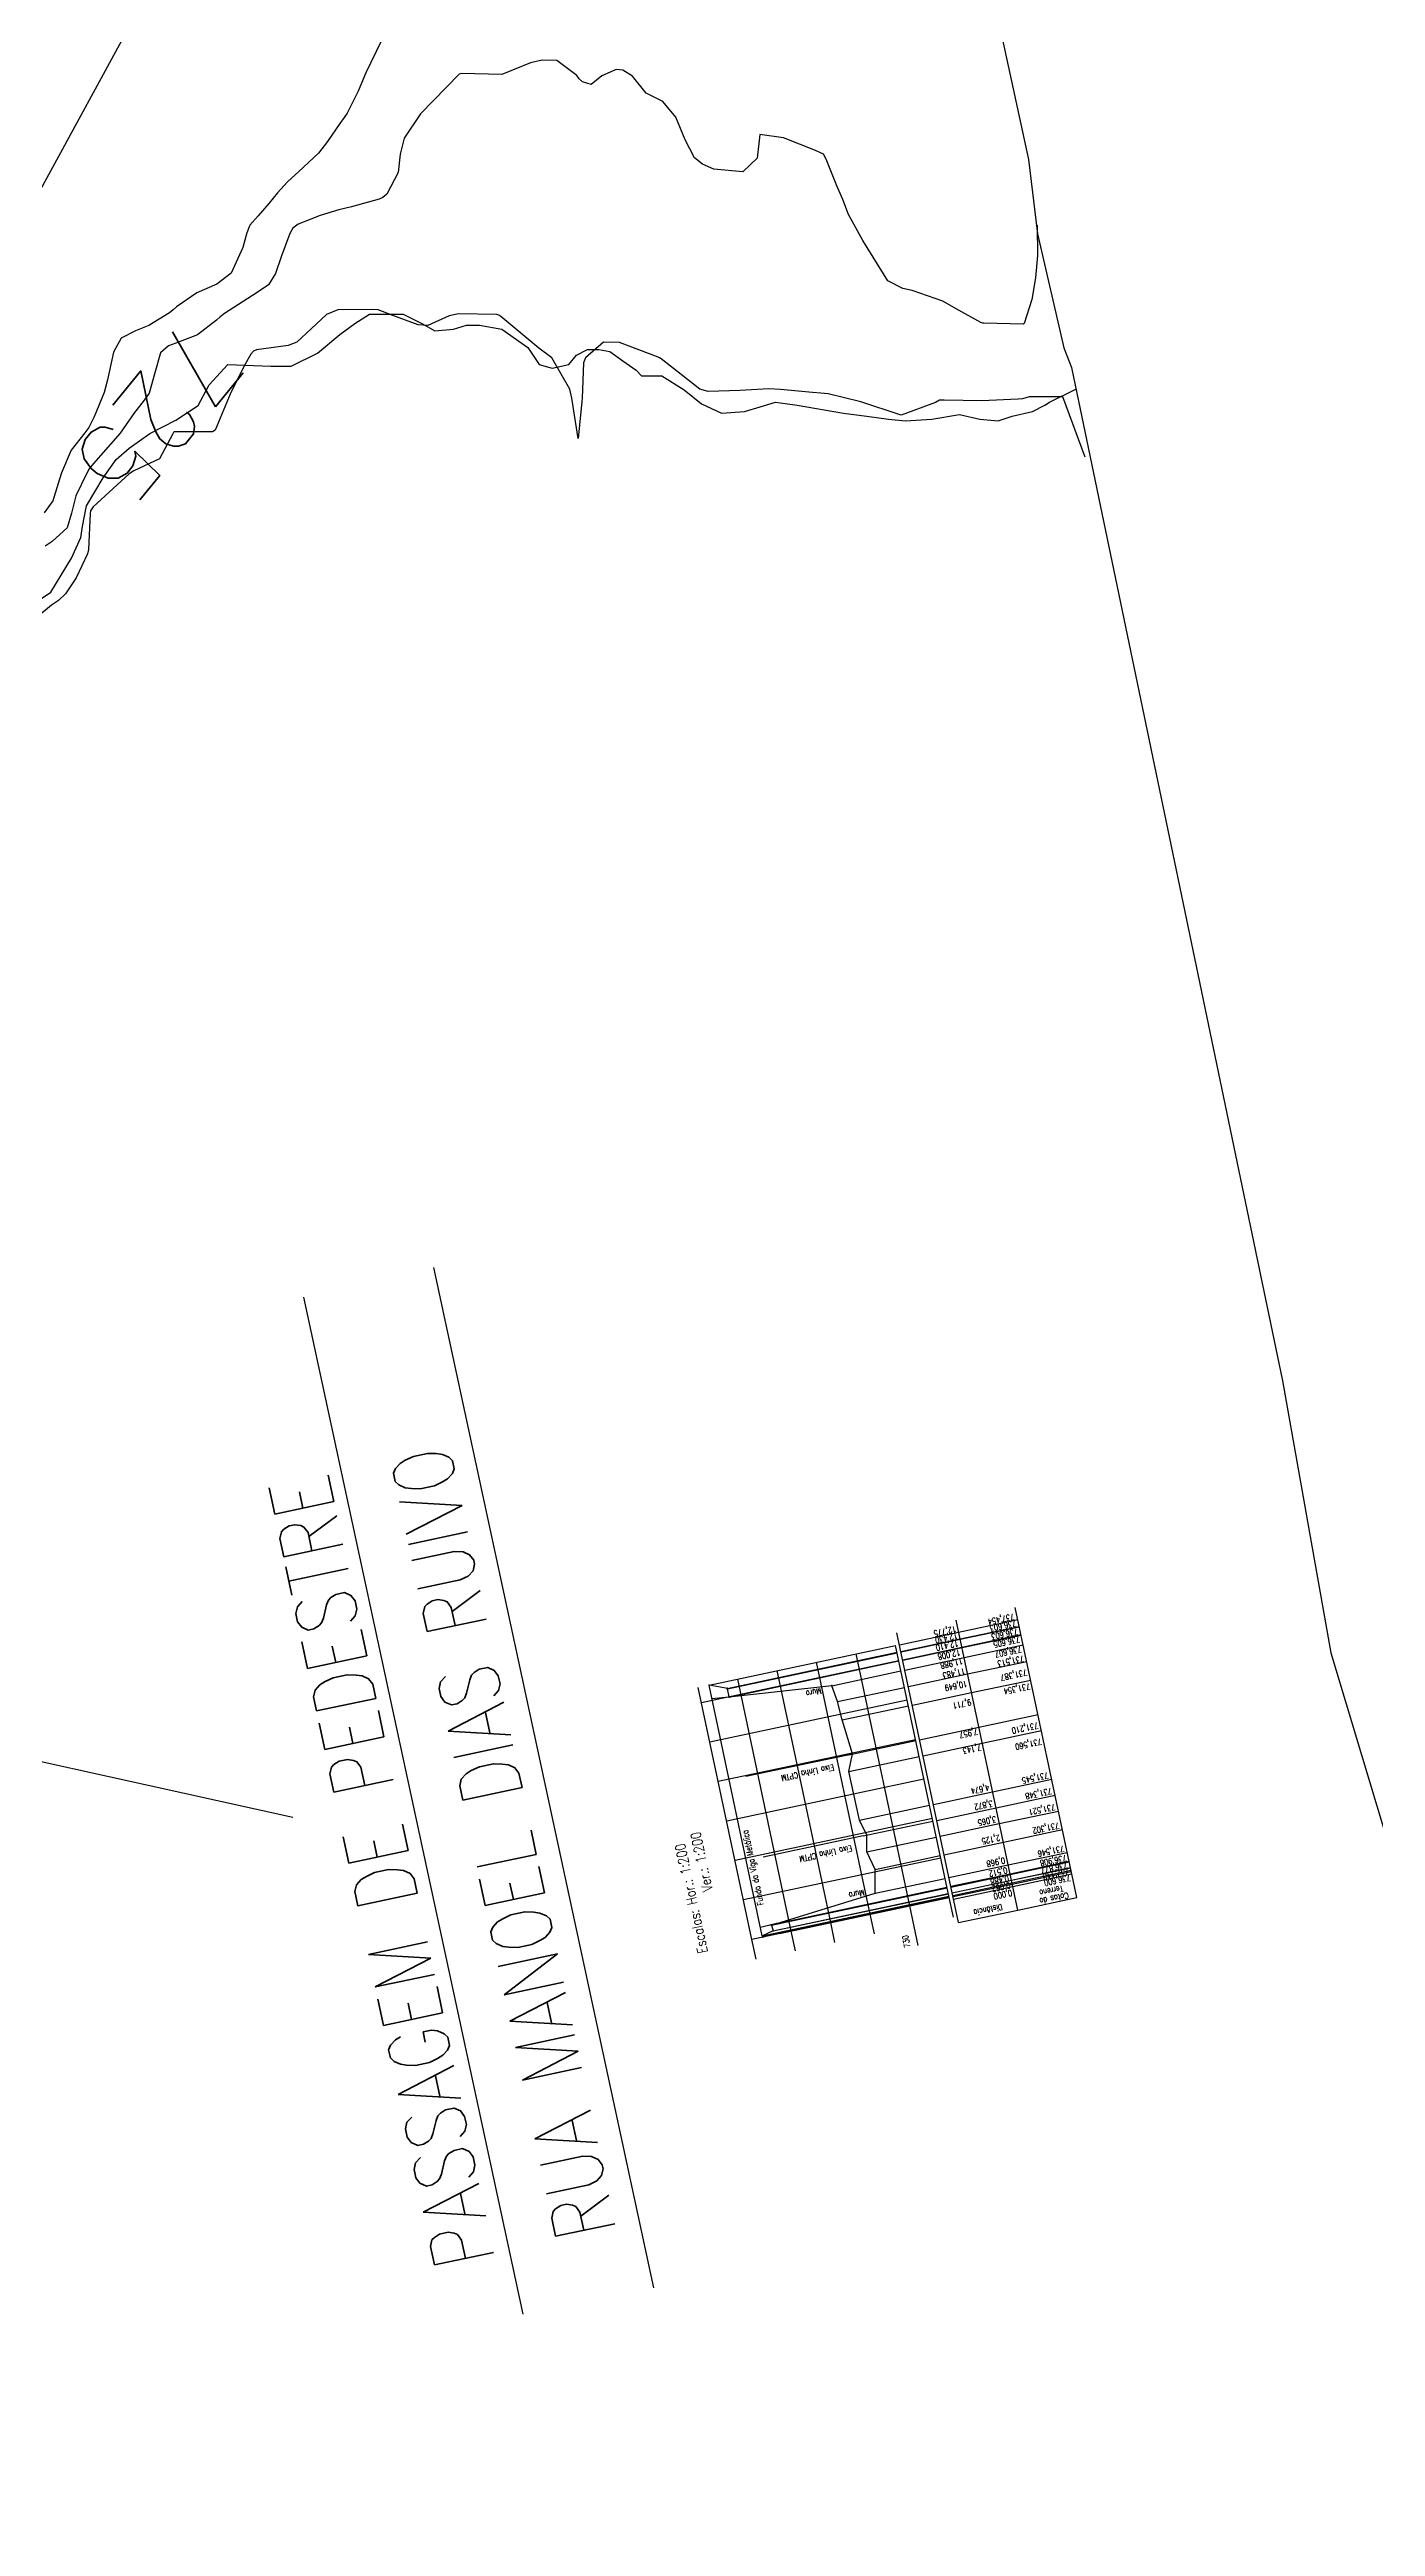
# Model space of a CAD drawing. Header units: metres. Extents: x 307586 to 320046, y 7427249 to 7434250.
# Drawn here: x 314514.5 to 314580.3, y 7432480.4 to 7432603.2 of the extents above; entities that cross this region are included whole.
import ezdxf
from ezdxf.enums import TextEntityAlignment as Align

# ---------------------------------------------------------------- set-up
doc = ezdxf.new("R2010")
doc.units = ezdxf.units.M
doc.header["$MEASUREMENT"] = 0
doc.linetypes.add('CONTINUO', pattern=[0])
doc.linetypes.add('TRACEJADO', pattern=[8.7, 8, -0.7])
doc.layers.get('0').update_dxf_attribs({"color": 255})
for name, color, linetype in [('_PERFIL', 45, 'Continuous'), ('Area', 45, 'Continuous'), ('Cotas', 45, 'Continuous'), ('Curvas de Nivel 1m', 11, 'Continuous'), ('Curvas de Nivel 5m', 15, 'Continuous'), ('Hidrografia', 140, 'Continuous'), ('Perfil', 45, 'Continuous'), ('TEXTO', 45, 'Continuous'), ('Vias Primárias', 230, 'Continuous')]:
    doc.layers.add(name, color=color, linetype=linetype)
doc.styles.add('ROMANS', font='romans', dxfattribs={"height": 0.2})
doc.styles.get("Standard").update_dxf_attribs({"font": 'txt.shx'})
doc.styles.add('Style-STANDARD', font='STANDARD.shx')

# ---------------------------------------------------------------- blocks, each defined once
blk = doc.blocks.new('SIMB_PONTO')
at = {"color": 0}
blk.add_point((0, 0), dxfattribs=at)
for tag in ['desc:', 'cota:', 'pto:']:
    blk.add_attdef(tag, (0, 0), '', height=1)
blk = doc.blocks.new('23CEC17B21DA48C612D094')
at = {"layer": 'Perfil', "color": 2, "linetype": 'CONTINUO', "flags": 128}
for points in [[(-5, 3709.812), (0, 3709.812)], [(0, 3659.812), (0, 3709.812)], [(0, 3707.062), (0.31, 3707.052)], [(-5, 3699.812), (0, 3699.812)], [(-5, 3689.812), (0, 3689.812)], [(-5, 3679.812), (0, 3679.812)], [(-10, 3669.812), (0, 3669.812)], [(-5, 3659.812), (0, 3659.812)], [(0, 3659.812), (63.875, 3659.812)]]:
    blk.add_lwpolyline(points, dxfattribs=at)
at = {"layer": 'Perfil', "color": 1, "linetype": 'CONTINUO', "flags": 128}
for points in [[(0, 3659.812), (0, 3709.812)], [(0, 3709.812), (63.875, 3709.812)], [(10, 3659.812), (10, 3709.812)], [(20, 3659.812), (20, 3709.812)], [(30, 3659.812), (30, 3709.812)], [(40, 3659.812), (40, 3709.812)], [(50, 3659.812), (50, 3709.812)], [(60, 3659.812), (60, 3709.812)], [(0, 3702.8115), (0, 3659.812)], [(0.31, 3707.052), (0.31, 3659.812)], [(0.945, 3704.1975), (0.945, 3659.812)], [(1, 3704.1975), (1, 3659.812)], [(2.44, 3704.354), (2.44, 3659.812)], [(2.56, 3704.375), (2.56, 3659.812)], [(2.62, 3702.9475), (2.62, 3659.812)], [(59.94, 3702.8465), (59.94, 3659.812)], [(60.04, 3702.8345), (60.04, 3659.812)], [(62.05, 3702.8275), (62.05, 3659.812)], [(62.15, 3702.8275), (62.15, 3659.812)], [(63.875, 3707.083), (63.875, 3659.812)], [(0, 3699.812), (63.875, 3699.812)], [(0, 3689.812), (63.875, 3689.812)], [(0, 3679.812), (63.875, 3679.812)], [(4.84, 3677.543), (4.84, 3659.812)], [(10.625, 3676.322), (10.625, 3659.812)], [(15.325, 3677.415), (15.325, 3659.812)], [(19.36, 3677.4775), (19.36, 3659.812)], [(23.37, 3677.5355), (23.37, 3659.812)], [(35.715, 3677.614), (35.715, 3659.812)], [(39.785, 3676.7895), (39.785, 3659.812)], [(48.555, 3676.5825), (48.555, 3659.812)], [(53.245, 3676.748), (53.245, 3659.812)], [(57.415, 3677.3755), (57.415, 3659.812)], [(0, 3669.812), (63.875, 3669.812)]]:
    blk.add_lwpolyline(points, dxfattribs=at)
at = {"layer": 'Perfil', "color": 4, "linetype": 'CONTINUO', "flags": 128}
for points in [[(2.6, 3702.962), (2.56, 3704.375), (2.44, 3704.354), (1, 3704.1975), (0.945, 3704.1975), (0.31, 3707.052)], [(2.6, 3702.962), (4.84, 3677.543)], [(57.4, 3677.362), (59.94, 3702.8465)], [(59.95, 3702.862), (60.04, 3702.8345), (62.05, 3702.8275), (62.15, 3702.8275)], [(62.15, 3702.812), (63.875, 3707.083)]]:
    blk.add_lwpolyline(points, dxfattribs=at)
at = {"layer": 'Perfil', "color": 3, "linetype": 'CONTINUO', "flags": 128}
blk.add_lwpolyline([(4.85, 3677.562), (10.625, 3676.322), (15.325, 3677.415), (19.35, 3676.562), (23.37, 3677.5355), (35.715, 3677.614), (39.8, 3675.862), (48.555, 3676.5825), (53.245, 3676.748), (57.415, 3677.3755)], dxfattribs=at)
at = {"layer": 'Perfil', "color": 2, "style": 'ROMANS', "width": 0.8}
blk.add_text('730', height=1.5, dxfattribs=at).set_placement((-10, 3671.7182))

msp = doc.modelspace()

# ---------------------------------------------------------------- linework, layer by layer
at = {"layer": 'Area'}
msp.add_polyline3d([(314560.22, 7432610.95, 725.87), (314563.08, 7432597.77, 725.47), (314563.52, 7432594.08, 725.57), (314564.82, 7432588.43, 726.67), (314565.21, 7432587.45, 726.54), (314575.67, 7432537.21, 723.91), (314578.06, 7432523.73, 723.76), (314586.38, 7432496.07, 723.87), (314591.31, 7432484.79, 723.87), (314597.09, 7432471.69, 723.68), (314600.87, 7432462.81, 723.73), (314605.52, 7432453.98, 723.88), (314613.98, 7432439.62, 727.87), (314615.61, 7432437.64, 727.87), (314618.35, 7432432.83, 727.89), (314622.78, 7432424.6, 727.96), (314623.51, 7432423.49, 727.51), (314631.74, 7432411.73, 726.61), (314638.12, 7432401.21, 725.01), (314650.93, 7432379.66, 725.9)], dxfattribs=at)
at = {"layer": 'Curvas de Nivel 1m', "flags": 128}
for points, elevation in [([(314530.98, 7432603.64), (314530.23, 7432602.06), (314529.85, 7432601.16), (314529.29, 7432600.07), (314529.15, 7432599.86), (314528.94, 7432599.56), (314528.33, 7432598.67), (314527.88, 7432598.09), (314526.9, 7432597.17), (314526.34, 7432596.67), (314525.85, 7432596.11), (314525.42, 7432595.58), (314524.88, 7432594.98), (314524.48, 7432594.51), (314524.32, 7432594.13), (314524.13, 7432593.4), (314523.55, 7432592.14), (314522.84, 7432591.59), (314521.84, 7432591.16), (314520.83, 7432590.46), (314520.67, 7432590.32), (314520.49, 7432590.17), (314519.46, 7432589.54), (314518.81, 7432589.27), (314518.1, 7432588.91), (314517.71, 7432588.21), (314517.41, 7432586.84), (314517.25, 7432586.21), (314516.75, 7432585.01), (314516.49, 7432584.48), (314516.29, 7432584.22), (314515.61, 7432583.35), (314515.13, 7432582.24), (314515.04, 7432581.92), (314514.71, 7432580.85), (314514.27, 7432580.25)], 726), ([(314565.89, 7432583.01), (314564.78, 7432586.01), (314563.11, 7432586), (314562.78, 7432585.91), (314562.57, 7432585.88), (314560.77, 7432585.81), (314558.9, 7432585.84), (314558.77, 7432585.84), (314558.67, 7432585.83), (314558.46, 7432585.72), (314556.77, 7432585.09), (314554.77, 7432585.76), (314553.14, 7432586.15), (314552.78, 7432586.19), (314552.37, 7432586.21), (314550.78, 7432586.37), (314550.2, 7432586.4), (314548.78, 7432586.31), (314547.19, 7432586.26), (314546.78, 7432586.39), (314544.87, 7432587.88), (314544.79, 7432587.93), (314544.71, 7432587.97), (314542.8, 7432588.7), (314542.01, 7432588.71), (314541.11, 7432587.93), (314541.02, 7432587.69), (314540.95, 7432585.93), (314540.93, 7432585.77), (314540.75, 7432583.93), (314540.43, 7432585.93), (314540.33, 7432586.38), (314539.45, 7432587.94), (314538.8, 7432588.41), (314536.91, 7432589.98), (314536.87, 7432590.02), (314536.82, 7432590.05), (314536.72, 7432590.09), (314534.82, 7432590.11), (314534.36, 7432590.01), (314533.3, 7432589.54), (314532.82, 7432589.57), (314531.56, 7432590.04), (314530.83, 7432590.31), (314530.54, 7432590.34), (314528.83, 7432590.32), (314528.27, 7432590.08), (314527.52, 7432589.38), (314526.8, 7432588.72), (314526.37, 7432588.54), (314524.8, 7432588.34), (314524.65, 7432588.27), (314524.52, 7432588.12), (314524.17, 7432587.51), (314523.5, 7432586.14), (314522.75, 7432584.35), (314522.62, 7432584.27), (314520.74, 7432584.26), (314520.68, 7432584.23), (314520.65, 7432584.17), (314519.99, 7432582.92), (314518.72, 7432582.33), (314518.49, 7432582.19), (314516.71, 7432580.55), (314516.57, 7432580.35), (314516.55, 7432580.22), (314516.47, 7432578.43), (314516.43, 7432578.22), (314515.87, 7432577.02), (314515.33, 7432576.23), (314514.99, 7432575.9), (314514.64, 7432575.68), (314513.86, 7432575.03)], 724)]:
    msp.add_lwpolyline(points, dxfattribs=dict(at, elevation=elevation))
at = {"layer": 'Curvas de Nivel 5m', "elevation": 725, "flags": 128}
msp.add_lwpolyline([(314563.5, 7432594.51), (314563.52, 7432593.01), (314563.43, 7432591.91), (314563.25, 7432590.83), (314562.86, 7432589.63), (314562.82, 7432589.61), (314560.86, 7432589.65), (314560.82, 7432589.65), (314560.71, 7432589.69), (314559.49, 7432590.37), (314558.83, 7432590.75), (314557.31, 7432591.27), (314556.84, 7432591.38), (314556.11, 7432591.75), (314554.87, 7432593.76), (314554.16, 7432595.04), (314553.88, 7432595.78), (314553.58, 7432596.46), (314553.04, 7432597.79), (314552.92, 7432598.03), (314552.51, 7432598.21), (314550.93, 7432598.84), (314549.75, 7432599.01), (314549.62, 7432597.83), (314548.91, 7432597.16), (314547.47, 7432597.29), (314546.91, 7432597.53), (314546.51, 7432597.86), (314546.05, 7432598.74), (314545.59, 7432599.87), (314544.95, 7432600.65), (314544.12, 7432601.06), (314543.44, 7432601.9), (314542.97, 7432602.2), (314542.64, 7432602.24), (314541.92, 7432601.92), (314541.4, 7432601.48), (314540.96, 7432601.62), (314540.8, 7432601.77), (314540.68, 7432601.93), (314539.69, 7432602.67), (314538.97, 7432602.7), (314538.38, 7432602.56), (314536.96, 7432601.98), (314534.96, 7432602.04), (314534.85, 7432602), (314532.94, 7432600.03), (314532.13, 7432598.83), (314531.93, 7432598.04), (314531.82, 7432597.12), (314531.26, 7432596.05), (314531.06, 7432595.88), (314530.89, 7432595.8), (314529.52, 7432595.43), (314528.88, 7432595.28), (314527.96, 7432595), (314526.87, 7432594.57), (314526.61, 7432594.36), (314526.45, 7432594.1), (314526.02, 7432592.94), (314525.74, 7432592.11), (314525.39, 7432591.56), (314524.83, 7432591.17), (314523.21, 7432590.14), (314523, 7432589.97), (314522.82, 7432589.8), (314521.88, 7432589.08), (314520.8, 7432588.67), (314520.44, 7432588.53), (314520.04, 7432588.18), (314519.76, 7432587.2), (314519.49, 7432586.18), (314519.18, 7432585.77), (314518.76, 7432585.23), (314518.04, 7432584.2), (314516.73, 7432582.69), (314516.51, 7432582.44), (314516.39, 7432582.22), (314515.85, 7432581.09), (314515.63, 7432580.23), (314515.42, 7432579.51), (314514.68, 7432578.83), (314514.32, 7432578.6)], dxfattribs=at)
at = {"layer": 'Hidrografia'}
msp.add_lwpolyline([(314514.05, 7432575.94), (314514.61, 7432576.31), (314515.63, 7432578.01), (314516.09, 7432579.02), (314516.18, 7432579.58), (314516.37, 7432580.59), (314517.2, 7432581.98), (314517.85, 7432582.9), (314518.49, 7432583.45), (314519.51, 7432584.19), (314520.8, 7432584.84), (314521.91, 7432585.58), (314522.46, 7432586.59), (314523.39, 7432587.61), (314525.52, 7432587.52), (314526.53, 7432587.52), (314527.83, 7432588.16), (314528.93, 7432589.09), (314529.67, 7432589.64), (314530.41, 7432590.1), (314531.15, 7432590.1), (314532.07, 7432590.1), (314533, 7432589.64), (314533.64, 7432589.27), (314534.57, 7432589.36), (314535.21, 7432589.55), (314535.86, 7432589.55), (314536.97, 7432589.36), (314538.26, 7432588.44), (314538.81, 7432587.61), (314539.46, 7432587.42), (314540.29, 7432587.61), (314540.66, 7432588.07), (314541.21, 7432588.35), (314541.77, 7432588.35), (314542.32, 7432588.25), (314542.97, 7432587.79), (314543.62, 7432587.33), (314543.89, 7432587.05), (314544.9, 7432587.05), (314546.01, 7432586.35), (314546.86, 7432585.66), (314547.85, 7432585.2), (314549, 7432585.28), (314549.77, 7432585.51), (314550.54, 7432585.74), (314551.61, 7432585.59), (314553.91, 7432585.2), (314555.06, 7432585.05), (314556.14, 7432584.9), (314556.98, 7432584.82), (314558.28, 7432584.9), (314559.66, 7432585.13), (314560.66, 7432584.9), (314561.58, 7432584.82), (314562.27, 7432585.05), (314563.27, 7432585.28), (314563.88, 7432585.59), (314564.11, 7432585.74), (314565.43, 7432586.39)], dxfattribs=at)
at = {"layer": 'Perfil', "linetype": 'CONTINUO', "flags": 128}
for points in [[(314562.54, 7432510.97), (314559.49, 7432525.34)], [(314559.61, 7432524.76), (314562.55, 7432525.38)], [(314559.69, 7432524.42), (314562.62, 7432525.04)], [(314559.69, 7432524.4), (314562.62, 7432525.02)], [(314565.48, 7432511.59), (314562.42, 7432525.97)], [(314559.61, 7432510.35), (314556.55, 7432524.72)], [(314556.68, 7432524.13), (314559.61, 7432524.76)], [(314556.75, 7432523.8), (314559.69, 7432524.42)], [(314556.76, 7432523.78), (314559.69, 7432524.4)], [(314556.84, 7432523.38), (314559.77, 7432524.01)], [(314556.84, 7432523.36), (314559.78, 7432523.99)], [(314559.77, 7432524.01), (314562.71, 7432524.63)], [(314559.78, 7432523.99), (314562.71, 7432524.61)], [(314559.88, 7432523.49), (314562.82, 7432524.12)], [(314556.95, 7432522.87), (314559.88, 7432523.49)], [(314557.12, 7432522.05), (314560.06, 7432522.68)], [(314560.06, 7432522.68), (314562.99, 7432523.3)], [(314549.88, 7432509.69), (314547.24, 7432522.13)], [(314548.23, 7432521.53), (314547.38, 7432521.44)], [(314557.32, 7432521.14), (314560.25, 7432521.76)], [(314560.25, 7432521.76), (314563.19, 7432522.38)], [(314557.68, 7432519.42), (314560.62, 7432520.04)], [(314560.62, 7432520.04), (314563.55, 7432520.67)], [(314557.85, 7432518.62), (314560.78, 7432519.25)], [(314560.78, 7432519.25), (314563.72, 7432519.87)], [(314558.36, 7432516.21), (314561.3, 7432516.83)], [(314561.3, 7432516.83), (314564.23, 7432517.46)], [(314561.47, 7432516.05), (314564.4, 7432516.67)], [(314558.53, 7432515.42), (314561.47, 7432516.05)], [(314558.7, 7432514.64), (314561.63, 7432515.26)], [(314561.63, 7432515.26), (314564.57, 7432515.88)], [(314558.89, 7432513.72), (314561.83, 7432514.34)], [(314561.83, 7432514.34), (314564.76, 7432514.96)], [(314559.13, 7432512.58), (314562.07, 7432513.21)], [(314559.23, 7432512.15), (314562.16, 7432512.77)], [(314559.23, 7432512.14), (314562.16, 7432512.76)], [(314559.23, 7432512.11), (314562.17, 7432512.74)], [(314562.07, 7432513.21), (314565, 7432513.83)], [(314562.16, 7432512.77), (314565.1, 7432513.4)], [(314562.16, 7432512.76), (314565.1, 7432513.39)], [(314562.17, 7432512.74), (314565.1, 7432513.36)], [(314562.23, 7432512.46), (314565.16, 7432513.08)], [(314562.23, 7432512.45), (314565.17, 7432513.07)], [(314562.26, 7432512.32), (314565.19, 7432512.95)], [(314562.27, 7432512.26), (314565.2, 7432512.89)], [(314562.3, 7432512.14), (314565.23, 7432512.77)], [(314559.29, 7432511.83), (314562.23, 7432512.46)], [(314559.3, 7432511.82), (314562.23, 7432512.45)], [(314559.32, 7432511.7), (314562.26, 7432512.32)], [(314559.34, 7432511.64), (314562.27, 7432512.26)], [(314559.36, 7432511.52), (314562.3, 7432512.14)], [(314562.54, 7432510.97), (314565.48, 7432511.59)], [(314550.32, 7432510.24), (314549.79, 7432510.11)], [(314559.61, 7432510.35), (314562.54, 7432510.97)]]:
    msp.add_lwpolyline(points, dxfattribs=at)
at = {"layer": 'Perfil', "linetype": 'TRACEJADO', "flags": 128}
for points in [[(314554.35, 7432518.71), (314549.07, 7432517.59)], [(314554.88, 7432514.65), (314549.92, 7432513.59)]]:
    msp.add_lwpolyline(points, dxfattribs=at)
at = {"layer": 'TEXTO'}
for p, q in [((314372.58, 7432549.63), (314526.6, 7432515.58)), ((314533.57, 7432542.83), (314544.49, 7432492.24)), ((314527.13, 7432541.37), (314538.01, 7432490.94))]:
    msp.add_line(p, q, dxfattribs=at)
at = {"layer": 'Vias Primárias'}
msp.add_lwpolyline([(314554.88, 7432256.12), (314544.9, 7432272.15), (314533.27, 7432291.55), (314518.44, 7432315.19), (314506.23, 7432334.94), (314483.56, 7432372.03), (314473.76, 7432388.47, -0.053021), (314461.92, 7432414.19, -0.058133), (314457.26, 7432436.14), (314456.4, 7432443.35), (314455.9, 7432452.77), (314456, 7432460.4), (314457, 7432471.5), (314458, 7432478.5), (314458.36, 7432480.55), (314459.93, 7432487.03), (314464.06, 7432500.96), (314470.09, 7432516.57), (314475.78, 7432530.7), (314482.6, 7432544.03), (314493.48, 7432561.89), (314508.24, 7432585.55), (314519.13, 7432605.52)], format="xyb", dxfattribs=at)
msp.add_lwpolyline([(314554.88, 7432256.12), (314544.9, 7432272.15), (314533.27, 7432291.55), (314518.44, 7432315.19), (314506.23, 7432334.94), (314483.56, 7432372.03), (314473.76, 7432388.47, -0.053021), (314461.92, 7432414.19, -0.058133), (314457.26, 7432436.14), (314456.4, 7432443.35), (314455.9, 7432452.77), (314456, 7432460.4), (314457, 7432471.5), (314458, 7432478.5), (314458.36, 7432480.55), (314459.93, 7432487.03), (314464.06, 7432500.96), (314470.09, 7432516.57), (314475.78, 7432530.7), (314482.6, 7432544.03), (314493.48, 7432561.89), (314508.24, 7432585.55), (314519.13, 7432605.52)], format="xyb", dxfattribs=at)

# ---------------------------------------------------------------- block references
at = {"layer": '_PERFIL', "xscale": 0.1999999999999999, "yscale": 0.1999999999999999, "zscale": 0.1999999999999999, "rotation": 102}
for p in [(314547.24, 7432522.13), (314548.14, 7432521.97), (314548.14, 7432521.95), (314548.23, 7432521.55), (314548.23, 7432521.53), (314553.32, 7432522.1), (314553.61, 7432521.31), (314553.84, 7432520.4), (314554.17, 7432517.84), (314554.35, 7432518.71), (314554.7, 7432515.43), (314555.06, 7432514.68), (314555.06, 7432513.86), (314555.47, 7432512.99), (314555.47, 7432511.81), (314550.32, 7432510.24), (314550.32, 7432510.22), (314550.59, 7432510.31), (314549.89, 7432509.69), (314549.9, 7432509.63), (314550.42, 7432509.95), (314550.42, 7432509.94)]:
    msp.add_blockref('SIMB_PONTO', p, dxfattribs=at)
at = {"layer": 'Perfil', "xscale": 0.1999999999999999, "yscale": 0.1999999999999999, "zscale": 0.1999999999999999, "rotation": 102}
msp.add_blockref('23CEC17B21DA48C612D094', (315275.11, 7432663.78), dxfattribs=at)

# ---------------------------------------------------------------- texts
at = {"layer": 'Cotas', "style": 'Style-STANDARD'}
msp.add_text('725', height=4, rotation=230.9838, dxfattribs=at).set_placement((314519.93, 7432585.18, 725), align=Align.MIDDLE_CENTER)
at = {"layer": 'Perfil', "style": 'ROMANS', "width": 0.8}
for s, height, rotation, p in [('RUA MANOEL DIAS RUIVO', 3, 102, (314542.65, 7432495.02, 148.95)), ('PASSAGEM DE PEDESTRE', 3, 102, (314536.64, 7432493.6, 149.68)), ('12,775', 0.3, 192, (314559.46, 7432525.06)), ('737,454', 0.3, 192, (314562.34, 7432525.68)), ('736,603', 0.3, 192, (314562.44, 7432525.35)), ('736,603', 0.3, 192, (314562.52, 7432524.94)), ('12,430', 0.3, 192, (314559.53, 7432524.72)), ('12,410', 0.3, 192, (314559.56, 7432524.35)), ('12,008', 0.3, 192, (314559.66, 7432523.9)), ('736,605', 0.3, 192, (314562.62, 7432524.55)), ('736,607', 0.3, 192, (314562.7, 7432524.06)), ('11,988', 0.3, 192, (314559.79, 7432523.46)), ('11,483', 0.3, 192, (314559.9, 7432522.97)), ('731,513', 0.3, 192, (314562.82, 7432523.6)), ('731,387', 0.3, 192, (314562.97, 7432522.91)), ('Muro', 0.3, 192, (314552.77, 7432521.99, 146.48)), ('10,649', 0.3, 192, (314560, 7432522.35)), ('9,711', 0.3, 192, (314560.2, 7432521.43)), ('731,354', 0.3, 192, (314563.13, 7432522.23)), ('7,957', 0.3, 192, (314560.53, 7432519.98)), ('731,210', 0.3, 192, (314563.53, 7432520.28, 144.38)), ('7,143', 0.3, 192, (314560.7, 7432519.19)), ('731,560', 0.3, 192, (314563.7, 7432519.48)), ('Eixo Linha CPTM', 0.3, 192, (314553.4, 7432518.2, 297.77)), ('731,545', 0.3, 192, (314564.03, 7432517.81)), ('4,674', 0.3, 192, (314561.1, 7432517.2)), ('3,872', 0.3, 192, (314561.27, 7432516.41)), ('731,348', 0.3, 192, (314564.2, 7432517.03, 144.38)), ('3,065', 0.3, 192, (314561.44, 7432515.63)), ('731,521', 0.3, 192, (314564.37, 7432516.24)), ('731,302', 0.3, 192, (314564.56, 7432515.32)), ('Escalas: Hor.: 1:200', 0.5, 102, (314547.18, 7432508.89, 147.96)), ('Ver.: 1:200', 0.5, 102, (314547.42, 7432511.95, 299.59)), ('Fundo da Viga Metálica', 0.3, 102, (314549.95, 7432511.24, 147.42)), ('Eixo Linha CPTM', 0.3, 192, (314554.3, 7432514.19, 297.77)), ('2,125', 0.3, 192, (314561.63, 7432514.71)), ('731,546', 0.3, 192, (314564.81, 7432514.18)), ('0,968', 0.3, 192, (314561.88, 7432513.59)), ('0,512', 0.3, 192, (314561.99, 7432513.1)), ('0,488', 0.3, 192, (314562.07, 7432512.69)), ('736,908', 0.3, 192, (314564.93, 7432513.71)), ('736,877', 0.3, 192, (314564.98, 7432513.36)), ('737,448', 0.3, 192, (314565.07, 7432513.03)), ('736,600', 0.3, 192, (314565.13, 7432512.73)), ('Muro', 0.3, 192, (314554.9, 7432511.99, 146.48)), ('0,062', 0.3, 192, (314562.14, 7432512.35)), ('0,000', 0.3, 192, (314562.23, 7432511.98)), ('Terreno', 0.3, 192, (314564.76, 7432512.2)), ('Cotas do', 0.3, 192, (314565.03, 7432511.85)), ('Distância', 0.3, 192, (314561.75, 7432511.28))]:
    msp.add_text(s, height=height, rotation=rotation, dxfattribs=at).set_placement(p)

doc.saveas('drawing.dxf')
